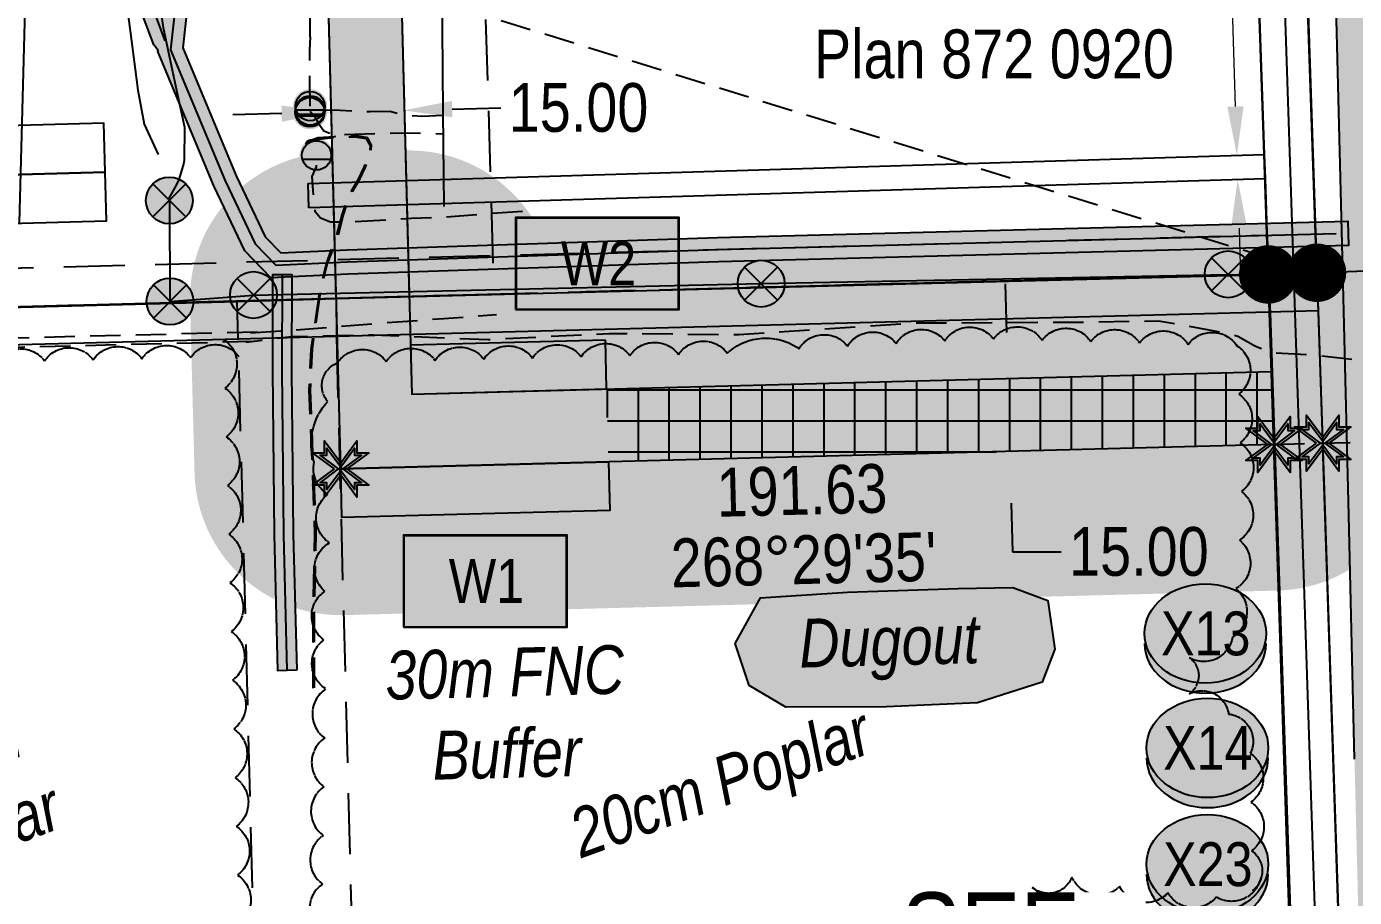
# Model space of a CAD drawing. Extents: x 633830 to 642643, y 5901646 to 5905452.
# Drawn here: x 636271.5 to 636544, y 5904392.5 to 5904571.3 of the extents above; entities that cross this region are included whole.
import ezdxf
from ezdxf.enums import TextEntityAlignment as Align

# ---------------------------------------------------------------- set-up
doc = ezdxf.new("R2010")
doc.units = 0
doc.header["$LTSCALE"] = 5
doc.header["$PDSIZE"] = 5
for name, pattern in [('0', [1, 1, 0]), ('foc-ACCESSROAD', [3.75, 2.5, -1.25]), ('foc-FLOWLINE', [3.75, 2.5, -1.25]), ('foc-QUARTERLINE', [33, 25, -3, 2, -3]), ('foc-TIELINE', [1.875, 1.25, -0.625]), ('foc-TRAV', [1.875, 1.25, -0.625]), ('POWERLINE5', [7.799999999999997, 2.399999999999999, -0.6, 0.6, -0.6, 0.6, -0.6, 2.399999999999999]), ('UG_PIPE', [1.875, 1.25, -0.625])]:
    doc.linetypes.add(name, pattern=pattern)
doc.layers.get('Defpoints').update_dxf_attribs({"color": 9})
for name, color, linetype in [('AS-CABLE', 224, 'foc-CABLE'), ('AS-FENCE', 48, 'foc-FENCE'), ('AS-PIPE-UG', 44, 'UG_PIPE'), ('AS-POWER', 104, 'foc-POWER'), ('AS-POWER-EXISTING', 72, 'POWERLINE5'), ('AS-ROADS', 254, 'Continuous'), ('AS-SYMBOL', 7, 'Continuous'), ('AS-TELUS', 224, 'foc-TEL'), ('C-RW', 13, 'Continuous'), ('C-WS', 13, 'foc-ACCESSROAD'), ('DETAIL-T', 7, 'Continuous'), ('F-EZE', 190, 'foc-FLOWLINE'), ('F-RW', 190, 'Continuous'), ('L-BD', 7, 'Continuous'), ('L-MON', 1, 'Continuous'), ('L-QSEC', 8, 'foc-QUARTERLINE'), ('L-SEC', 7, 'Continuous'), ('L-TIE', 7, 'foc-TIELINE'), ('L-TITLEDB', 4, 'Continuous'), ('L-TITLEDB-T', 4, 'Continuous'), ('P-BUFFER-H 30m', 51, 'Continuous'), ('P-BUFFER-T', 40, 'Continuous'), ('P-CROSSINGS', 250, 'Continuous'), ('P-IOP4', 10, 'Continuous'), ('P-IOP4-H', 21, 'Continuous'), ('P-LTO', 14, 'Continuous'), ('P-PROPOSED', 10, 'Continuous'), ('P-PROPOSED-H', 21, 'Continuous'), ('P-TEMP-BLOCKS', 250, 'Continuous'), ('P-TEMP-BLUE-BORE-H', 131, 'Continuous'), ('P-TEMP-NO CUT-H', 104, 'Continuous'), ('P-TRAV', 4, 'foc-TRAV'), ('P-TXT', 4, 'Continuous'), ('P-WORKAREA', 113, 'Continuous'), ('P-WORKAREA-H', 111, 'Continuous'), ('T-BUSH', 110, '0'), ('T-BUSH-T', 110, 'Continuous'), ('T-WATER', 160, 'Continuous'), ('T-WATER-H', 133, 'Continuous')]:
    doc.layers.add(name, color=color, linetype=linetype)
doc.layers.add('C-RW-T', color=13, linetype='Continuous', lineweight=9)
doc.styles.add('80CG', font='ARIALN.TTF', dxfattribs={"height": 10})
doc.styles.add('80L', font='ARIALN.TTF', dxfattribs={"height": 10})
doc.styles.add('80LS', font='ARIALNI.TTF', dxfattribs={"height": 10})
doc.styles.add('Crossing', font='ARIALN.TTF', dxfattribs={"height": 10})
doc.styles.add('foc-LtypeFont', font='ARIALN.TTF', dxfattribs={"height": 7.349999999999999})
doc.linetypes.add('foc-CABLE', pattern='A,2,-1,["C",foc-LtypeFont,S=0.2,R=0,X=-0.625,Y=-0.75],-1.239999999999999,8', length=12.24)
doc.linetypes.add('foc-FENCE', pattern='A,10,-1,["X",foc-LtypeFont,S=0.2,R=0,X=-0.625,Y=-0.75],-1.239999999999999', length=12.24)
doc.linetypes.add('foc-POWER', pattern='A,6,-1,["P",foc-LtypeFont,S=0.2,R=0,X=-0.625,Y=-0.75],-1.239999999999999,4', length=12.24)
doc.linetypes.add('foc-TEL', pattern='A,2,-1,["T",foc-LtypeFont,S=0.2,R=0,X=-0.425,Y=-0.75],-1.239999999999999,8', length=12.24)
doc.dimstyles.new('Compass 5 000', dxfattribs={"dimscale": 5, "dimtxt": 9, "dimasz": 2, "dimexe": 0.2, "dimexo": 0.0625, "dimgap": 0.5, "dimtad": 0, "dimtih": 1, "dimtoh": 1, "dimzin": 0, "dimdsep": 46, "dimtxsty": '80CG', "dimcen": 0.1, "dimse1": 1, "dimse2": 1, "dimclrd": 256, "dimclrt": 256, "dimaunit": 1, "dimadec": 4, "dimazin": 0, "dimtfac": 0.06, "dimtofl": 0, "dimtmove": 0, "dimatfit": 1, "dimfxl": 0.2, "dimtolj": 1, "dimtzin": 0, "dimlwd": -1, "dimarcsym": 0})

# ---------------------------------------------------------------- blocks, each defined once
blk = doc.blocks.new('*D29')
at = {"layer": 'Defpoints', "color": 0, "transparency": 16777216}
for p in [(636529.0723931834, 5904430.841562951), (636539.0644669016, 5904431.178462116), (636533.8352360592, 5904289.580668917)]:
    blk.add_point(p, dxfattribs=at)
at = {"layer": 'L-TITLEDB-T', "transparency": 16777216}
for p, q in [((636553.8216305597, 5904290.254543008), (636563.815951342, 5904290.591517936)), ((636523.8409152769, 5904289.24369399), (636510.7812946873, 5904288.803367448))]:
    blk.add_line(p, q, dxfattribs=at)
for points in [[(636523.784752789, 5904290.90941412), (636523.8970777649, 5904287.577973858), (636533.8352360592, 5904289.580668917)], [(636553.7654680719, 5904291.920263139), (636553.8777930477, 5904288.588822877), (636543.8273097775, 5904289.917568081)]]:
    blk.add_solid(points, dxfattribs=at)
at = {"layer": 'L-TITLEDB-T', "transparency": 16777216, "insert": (636472.0773383435, 5904288.803367448), "char_height": 10, "attachment_point": 5, "style": '80CG'}
blk.add_mtext('\\A1;10.00 Road\\PPlan 902 1622', dxfattribs=at)
blk = doc.blocks.new('*D40')
at = {"layer": 'C-RW-T', "transparency": 16777216}
for p, q in [((636518.6981710419, 5904582.252361986), (636508.6981710419, 5904582.252361986)), ((636519.5290099758, 5904554.840079254), (636518.6981710419, 5904582.252361986)), ((636520.2863163976, 5904529.853891313), (636520.5892672995, 5904519.858481329))]:
    blk.add_line(p, q, dxfattribs=at)
for points in [[(636521.1949116398, 5904554.89057107), (636517.8631083119, 5904554.789587436), (636519.8319608776, 5904544.844669269)], [(636521.9522180615, 5904529.904383129), (636518.6204147337, 5904529.803399496), (636519.9833654958, 5904539.849301297)]]:
    blk.add_solid(points, dxfattribs=at)
at = {"layer": 'Defpoints', "color": 0, "transparency": 16777216}
for p in [(636519.8319608776, 5904544.844669269), (636433.8853544235, 5904542.239713397), (636434.0367590417, 5904537.244345425)]:
    blk.add_point(p, dxfattribs=at)
at = {"layer": 'C-RW-T', "transparency": 16777216, "insert": (636469.9737508519, 5904582.252361986), "char_height": 10, "attachment_point": 5, "style": '80CG'}
blk.add_mtext('\\A1;Obsidian\\P5.00 P/L R/W\\PPlan 872 0920', dxfattribs=at)
blk = doc.blocks.new('POWERPOLE')
h = blk.add_hatch(color=255)
edge = h.paths.add_edge_path()
edge.add_arc((0, 0), 0.9600000000000002, 0, 360)
at = {"linetype": 'Continuous'}
for p, q in [((0.678822509938982, -0.678822509938982), (-0.678822509938982, 0.678822509938982)), ((-0.678822509938982, -0.678822509938982), (0.678822509938982, 0.678822509938982))]:
    blk.add_line(p, q, dxfattribs=at)
blk.add_circle((0, 0), 0.9600000000000002, dxfattribs=at)
blk = doc.blocks.new('RISER')
h = blk.add_hatch(color=255)
h.dxf.hatch_style = 1
edge = h.paths.add_edge_path()
edge.add_arc((0, 0), 0.7000000000000001, 0, 360)
blk.add_hatch(color=48).paths.add_polyline_path([(0.5809894393423747, -0.1498374831999172), (-0.5809055220925075, -0.1501624933266612, 0.7745966773228882)])
at = {"color": 48}
blk.add_line((-0.5809055220925075, -0.1501624933266612), (0.5809894393423747, -0.1498374831996898), dxfattribs=at)
blk.add_circle((0, 0), 0.6000000000000001, dxfattribs=at)
blk = doc.blocks.new('fdia')
at = {"color": 255, "const_width": 1}
blk.add_lwpolyline([(-0.5, 0, 1), (0.5, 0, 1)], format="xyb", close=True, dxfattribs=at)
blk = doc.blocks.new('Fdiaa')
blk.add_blockref('fdia', (0, 0))
blk = doc.blocks.new('fdib')
at = {"color": 1, "const_width": 1.6}
blk.add_lwpolyline([(-0.3999999999996362, 0, 0.9999999999999998), (0.3999999999996362, 0, 1)], format="xyb", close=True, dxfattribs=at)
at = {"color": 1}
blk.add_circle((0, 0), 0.8, dxfattribs=at)
blk = doc.blocks.new('Fdibb')
blk.add_blockref('fdib', (0, 0))
blk = doc.blocks.new('fdicc')
for name in ['Fdibb', 'Fdiaa']:
    blk.add_blockref(name, (0, 0))
blk = doc.blocks.new('FDI')
blk.add_blockref('fdicc', (0, 0))
blk = doc.blocks.new('TEMP')
h = blk.add_hatch(color=255)
h.dxf.hatch_style = 1
h.paths.add_polyline_path([(-5.274161e-10, 0.2514284397220763), (-0.6656854269836912, 1.152061669657268), (-0.6656854269836914, 0.6656854303339061), (-1.152061663105632, 0.6656854303339061), (-0.2514284404497629, 5.273253e-10), (-1.152061661774314, -0.665685419564579), (-0.6656854224511335, -0.6656854195645793), (-0.6656854224511335, -1.152061655686338), (-5.273251e-10, -0.2514284436956587), (0.6656854183820542, -1.152061663420681), (0.6656854183820542, -0.6656854208922597), (1.152061656810019, -0.6656854053035205), (0.2514284429676993, 5.273253e-10), (1.152061671303363, 0.6656854258011663), (0.6656854287749412, 0.6656854258011663), (0.6656854131859291, 1.15206166422904)])
h.paths.add_polyline_path([(0.5656854229146121, 0.8485281473411305), (0.5656854319800914, 0.5656854258011663), (0.8485281444547581, 0.5656854258011663), (0.0831890339399251, 0), (0.8485281399220186, -0.5656854150320215), (0.5656854183820542, -0.5656854240973189), (0.5656854183820542, -0.8485281365719859), (0, -0.08318903609469999), (-0.5656854224511337, -0.8485281320390644), (-0.5656854224511337, -0.5656854195645792), (-0.8485281349258001, -0.5656854195645794), (-0.0831890328488955, 0), (-0.8485281394583584, 0.5656854303339058), (-0.5656854269836913, 0.5656854303339061), (-0.5656854269836913, 0.8485281428085727), (0, 0.0831890306941206)], flags=16)
h = blk.add_hatch(color=1)
h.dxf.hatch_style = 1
h.paths.add_polyline_path([(0, 0.0831890306941205), (-0.5656854269836911, 0.8485281428085727), (-0.5656854269836912, 0.5656854303339061), (-0.8485281394583578, 0.5656854303339061), (-0.0831890328488953, -1e-16), (-0.8485281349258001, -0.5656854195645793), (-0.5656854224511337, -0.5656854195645793), (-0.5656854224511337, -0.848528132039064), (0, -0.08318903609469999), (0.5656854183820542, -0.8485281365719856), (0.5656854183820542, -0.5656854240973191), (0.8485281399220184, -0.5656854150320213), (0.0831890339399251, -1e-16), (0.8485281444547581, 0.5656854258011663), (0.5656854319800914, 0.5656854258011663), (0.5656854229146121, 0.8485281473411308)])
at = {"color": 1}
for p, q in [((-0.0831890328488953, 0), (0.0831890339399252, 0)), ((0, 0.0831890306941205), (0, -0.08318903609469999))]:
    blk.add_line(p, q, dxfattribs=at)
at = {"color": 255, "flags": 128}
blk.add_lwpolyline([(-0.251428440449763, 5.27325e-10), (-1.152061663105632, 0.6656854303339061), (-0.6656854269836914, 0.6656854303339061), (-0.6656854269836914, 1.152061669657268), (-5.274159999999999e-10, 0.2514284397220763), (0.6656854131859291, 1.15206166422904), (0.6656854287749412, 0.6656854258011663), (1.152061671303363, 0.6656854258011663), (0.2514284429676991, 5.27325e-10), (1.152061656810019, -0.6656854053035204), (0.6656854183820542, -0.6656854208922596), (0.6656854183820542, -1.152061663420681), (-5.27325e-10, -0.2514284436956586), (-0.6656854224511335, -1.152061655686338), (-0.6656854224511335, -0.6656854195645793), (-1.152061661774314, -0.6656854195645793)], close=True, dxfattribs=at)
at = {"color": 1, "flags": 128}
blk.add_lwpolyline([(-0.0831890328488953, 0), (-0.8485281394583578, 0.5656854303339061), (-0.5656854269836913, 0.5656854303339061), (-0.5656854269836913, 0.8485281428085727), (0, 0.0831890306941205), (0.5656854229146121, 0.8485281473411305), (0.5656854319800914, 0.5656854258011663), (0.8485281444547581, 0.5656854258011663), (0.0831890339399252, 0), (0.8485281399220184, -0.5656854150320214), (0.5656854183820542, -0.5656854240973189), (0.5656854183820542, -0.8485281365719856), (0, -0.08318903609469999), (-0.5656854224511335, -0.848528132039064), (-0.5656854224511335, -0.5656854195645792), (-0.8485281349258001, -0.5656854195645792)], close=True, dxfattribs=at)
blk = doc.blocks.new('*D73')
at = {"layer": 'Defpoints', "color": 0, "transparency": 16777216}
for p in [(636348.7960309674, 5904554.057824379), (636333.866714017, 5904551.337839819), (636348.8571908079, 5904551.732035107)]:
    blk.add_point(p, dxfattribs=at)
at = {"layer": 'P-TXT', "transparency": 16777216}
for p, q in [((636358.7925752612, 5904554.320697315), (636368.789119555, 5904554.583570252)), ((636323.8090098825, 5904553.400756155), (636313.8124655887, 5904553.137883219))]:
    blk.add_line(p, q, dxfattribs=at)
for points in [[(636323.7651977264, 5904555.066846871), (636323.8528220386, 5904551.734665439), (636333.8055541764, 5904553.663629091)], [(636358.7487631051, 5904555.986788031), (636358.8363874173, 5904552.654606598), (636348.7960309674, 5904554.057824379)]]:
    blk.add_solid(points, dxfattribs=at)
at = {"layer": 'P-TXT', "transparency": 16777216, "insert": (636384.7270458852, 5904554.583570251), "char_height": 10, "attachment_point": 5, "style": '80CG'}
blk.add_mtext('\\A1;15.00', dxfattribs=at)
blk = doc.blocks.new('*D74')
at = {"layer": 'Defpoints', "color": 0, "transparency": 16777216}
for p in [(636500.4896079674, 5904499.169621779), (636500.8764584858, 5904484.178953645), (636473.267210151, 5904483.46646692)]:
    blk.add_point(p, dxfattribs=at)
at = {"layer": 'P-TXT', "transparency": 16777216}
for p, q in [((636472.6223846262, 5904508.453806945), (636472.3644096201, 5904518.450478836)), ((636473.5251851572, 5904473.46979503), (636473.7831601633, 5904463.473123139)), ((636473.7831601633, 5904463.473123139), (636483.7831601633, 5904463.473123138))]:
    blk.add_line(p, q, dxfattribs=at)
for points in [[(636474.2884966079, 5904508.496802779), (636470.9562726445, 5904508.41081111), (636472.8803596324, 5904498.457135054)], [(636475.1912971389, 5904473.512790863), (636471.8590731754, 5904473.426799195), (636473.267210151, 5904483.46646692)]]:
    blk.add_solid(points, dxfattribs=at)
at = {"layer": 'P-TXT', "transparency": 16777216, "insert": (636499.721086494, 5904463.473123139), "char_height": 10, "attachment_point": 5, "style": '80CG'}
blk.add_mtext('\\A1;15.00', dxfattribs=at)
blk = doc.blocks.new('xing2')
h = blk.add_hatch(color=50)
h.dxf.hatch_style = 1
edge = h.paths.add_edge_path()
edge.add_ellipse((0, 0), major_axis=(-12.5, 0), ratio=0.8162973455633619, start_angle=0, end_angle=360)
h = blk.add_hatch(color=250)
h.dxf.hatch_style = 1
edge = h.paths.add_edge_path()
edge.add_ellipse((0, -2.047489049626165), major_axis=(-12.5, 0), ratio=0.8162973455633619, start_angle=0, end_angle=180)
edge.add_line((12.5, -2.047489049626165), (12.5, 0))
edge.add_ellipse((0, 0), major_axis=(-12.5, 0), ratio=0.8162973455633619, start_angle=0, end_angle=180, ccw=False)
edge.add_line((-12.5, 0), (-12.5, -2.047489049626165))
at = {"color": 250}
blk.add_ellipse((0, 0), major_axis=(-12.5, 0), ratio=0.8162973455633619, dxfattribs=at)
blk.add_ellipse((0, -2.047489049626165), major_axis=(-12.5, 0), ratio=0.8162973455633619, start_param=0, end_param=3.141592653589793, dxfattribs=at)
at = {"color": 250, "style": 'Crossing'}
blk.add_attdef('CROSSING', text='', height=9, dxfattribs=at).set_placement((0.08916442567715421, 0.0199513138486509), align=Align.MIDDLE_CENTER)
at = {"color": 250, "style": 'Crossing', "flags": 1}
for tag, p in [('OWNER', (0.08916442567715421, -12.49201765665748)), ('DESCRIPTION', (0.08916442567715421, -25.770021277247)), ('LOCATION', (0.08916442567715421, -39.30337514164421)), ('DWG_REF', (0.08916442567715421, -52.83672900604233))]:
    blk.add_attdef(tag, text='', height=9, dxfattribs=at).set_placement(p, align=Align.MIDDLE_CENTER)
blk = doc.blocks.new('Temp_Area3')
h = blk.add_hatch(color=111)
h.dxf.hatch_style = 1
h.paths.add_polyline_path([(-16.82711371331243, -9.436567862801894), (16.33187767662457, -9.436567862801894), (16.33187767662457, 9.053714016554295), (-16.82711371331243, 9.053714016554295)])
at = {"color": 250}
for points in [[(-17.02711371331247, -9.636567862801712), (16.53187767662462, -9.636567862801712), (16.53187767662462, 9.253714016554113), (-17.02711371331247, 9.253714016554113)], [(-16.92711371331245, -9.536567862801803), (16.43187767662459, -9.536567862801803), (16.43187767662459, 9.153714016554204), (-16.92711371331245, 9.153714016554204)]]:
    blk.add_lwpolyline(points, close=True, dxfattribs=at)
at = {"color": 250, "style": '80L'}
blk.add_attdef('TEMPORARY', text='', height=9, dxfattribs=at).set_placement((0.001048257894581184, -0.1484938545327168), align=Align.MIDDLE_CENTER)

msp = doc.modelspace()

# ---------------------------------------------------------------- hatches: boundary and pattern name
at = {"layer": 'AS-ROADS'}
h = msp.add_hatch(color=256, dxfattribs=at)
h.dxf.hatch_style = 1
h.paths.add_polyline_path([(636537.2725545268, 5904921.268322363), (636538.9319700208, 5904870.732123004), (636540.6744972357, 5904820.112857127), (636542.2660237252, 5904770.954482719), (636544.0086555664, 5904720.62111642), (636545.5105690144, 5904671.221963184), (636546.9673649026, 5904620.790029204), (636548.3141766393, 5904570.219098225), (636549.5388990778, 5904521.419157869), (636550.7646167512, 5904471.108790291), (636551.9593169237, 5904421.091361965), (636553.2257917218, 5904369.804683257), (636554.5393261006, 5904319.893375768), (636555.8238652005, 5904271.029908322), (636557.2221570128, 5904221.165163165), (636558.7427172887, 5904173.20503255), (636560.1843072477, 5904121.782658917), (636561.7346351905, 5904072.681943768), (636553.7409341207, 5904072.429547081), (636552.1901598133, 5904121.544399129), (636550.7485844318, 5904172.966252732), (636549.2280250927, 5904220.926353805), (636547.8291266734, 5904270.812731327), (636546.544409557, 5904319.68297058), (636545.230704506, 5904369.600763193), (636543.9639126683, 5904420.900386389), (636542.7693045308, 5904470.913999686), (636541.5437318374, 5904521.218504733), (636540.3191633305, 5904570.012311587), (636538.9727547376, 5904620.568105056), (636537.5163939667, 5904670.984975975), (636536.0151768024, 5904720.361227873), (636534.2728175283, 5904770.686721461), (636532.6812654985, 5904819.845884743), (636530.938801596, 5904870.463311466), (636529.279177932, 5904921.005850441)])
h = msp.add_hatch(color=256, dxfattribs=at)
h.dxf.hatch_style = 1
h.paths.add_polyline_path([(636302.624270293, 5904607.67203364), (636306.557180627, 5904601.067931783), (636305.7334803971, 5904590.537419638), (636299.7764829888, 5904578.344361859), (636299.5635644151, 5904576.421878094), (636296.5312880126, 5904584.57112093), (636294.0741631851, 5904596.226663193), (636293.3115844135, 5904604.830717657), (636295.6449418401, 5904608.927850308), (636298.483639128, 5904609.575839858)], flags=16)
h.paths.add_polyline_path([(636297.5560510221, 5904567.483632602), (636291.7169103449, 5904583.176323172), (636289.12149785, 5904595.487842592), (636288.1945657256, 5904605.946269663), (636292.3893184519, 5904613.31181863), (636299.0278775585, 5904614.827202791), (636306.1239934238, 5904611.564504686), (636311.6643406395, 5904602.26121164), (636310.6425751201, 5904589.198553856), (636304.6490321356, 5904576.93069291), (636303.5351456227, 5904566.873192065), (636314.4715952656, 5904540.599181402), (636320.4374518594, 5904528.113336939), (636323.61440674, 5904524.806847958), (636337.234772611, 5904525.440697146), (636413.2731443202, 5904527.980809787), (636542.5853166704, 5904531.338753046), (636542.7161874945, 5904526.341913607), (636413.4220251213, 5904522.98444203), (636337.4344074093, 5904520.446024868), (636321.5813056667, 5904519.70827114), (636316.2747164796, 5904525.231226081), (636309.9061438149, 5904538.55990848), (636298.4250831868, 5904566.142306713), (636298.4449864404, 5904566.322017113)])
h = msp.add_hatch(color=256, dxfattribs=at)
h.dxf.hatch_style = 1
h.paths.add_polyline_path([(636326.9539762778, 5904439.206352108), (636326.260531553, 5904467.075036296), (636325.9029270912, 5904500.729811495), (636325.9529080304, 5904519.911711831), (636321.5813056667, 5904519.70827114), (636321.9040293755, 5904500.713776535), (636322.2622176963, 5904467.004053346), (636322.9563712704, 5904439.106881388)])
at = {"layer": 'P-BUFFER-H 30m'}
h = msp.add_hatch(color=256, dxfattribs=at)
h.dxf.hatch_style = 1
edge = h.paths.add_edge_path()
edge.add_line((636377.9938018025, 5904526.580789782), (636526.1463120817, 5904530.478932433))
edge.add_arc((636526.9353896326, 5904500.489311618), 29.99999999924641, 1.9382014014669835, 91.50720093335701, ccw=False)
edge.add_line((636556.9182262697, 5904501.503957957), (636557.4254169654, 5904486.516454268))
edge.add_arc((636527.4425803283, 5904485.501807928), 30.00000000003924, -88.49279906513402, 1.9382014050224257, ccw=False)
edge.add_line((636528.23165788, 5904455.512187113), (636336.7048148764, 5904450.472792541))
edge.add_arc((636335.9157373247, 5904480.462413354), 29.99999999926784, 181.5072009337664, 271.5072009349128, ccw=False)
edge.add_line((636305.92611651, 5904479.673335803), (636305.0057114521, 5904514.654179745))
edge.add_arc((636334.9953322671, 5904515.443257296), 30.00000000006716, 91.48092335925588, 181.5072009337605, ccw=False)
edge.add_line((636334.220008944, 5904545.433236852), (636349.2106605357, 5904545.82078636))
edge.add_arc((636349.9859838584, 5904515.830806805), 30.00000000022883, 20.997840722384694, 91.48092335858922, ccw=False)
at = {"layer": 'P-IOP4-H'}
h = msp.add_hatch(color=256, dxfattribs=at)
h.dxf.hatch_style = 1
h.paths.add_polyline_path([(636334.9968581493, 5904515.420865003), (636333.2020626777, 5904583.598123587), (636348.1924573124, 5904583.995430816), (636349.9863301109, 5904515.853247498)])
at = {"layer": 'P-PROPOSED-H'}
h = msp.add_hatch(color=256, dxfattribs=at)
h.dxf.hatch_style = 1
h.paths.add_polyline_path([(636527.4425803283, 5904485.501807928), (636335.9157373247, 5904480.462413355), (636333.2020626777, 5904583.598123587), (636348.1924573124, 5904583.995430816), (636350.5117834922, 5904495.847308709), (636526.9353896326, 5904500.489311617)])
at = {"layer": 'P-TEMP-BLUE-BORE-H'}
h = msp.add_hatch(color=256, dxfattribs=at)
h.dxf.hatch_style = 1
h.paths.add_polyline_path([(636390.8967088186, 5904481.909055535), (636527.4425803283, 5904485.501807928), (636526.9353896326, 5904500.489311617), (636390.4979445785, 5904496.89941211)])
at = {"layer": 'P-TEMP-NO CUT-H'}
h = msp.add_hatch(dxfattribs=at)
h.set_pattern_fill('ANSI37', color=256, scale=2, angle=45)
h.set_pattern_definition([(90, (0, 0), (-6.35, 1.332267629550188e-15), []), (180, (0, 0), (-1.332267629550188e-15, -6.35), [])])
h.paths.add_polyline_path([(636390.8967088186, 5904481.909055535), (636527.4425803283, 5904485.501807928), (636526.9353896326, 5904500.489311617), (636390.4979445785, 5904496.89941211)])
at = {"layer": 'P-WORKAREA-H'}
h = msp.add_hatch(color=256, dxfattribs=at)
h.dxf.hatch_style = 1
h.paths.add_polyline_path([(636390.2349187282, 5904506.895952382), (636350.2488337638, 5904505.840955882), (636350.5117834922, 5904495.847308709), (636390.4979445785, 5904496.89941211)])
h = msp.add_hatch(color=256, dxfattribs=at)
h.dxf.hatch_style = 1
h.paths.add_polyline_path([(636390.8967088186, 5904481.909055535), (636391.1597346694, 5904471.912515263), (636336.1786870535, 5904470.468766182), (636335.9157373247, 5904480.462413355)])
at = {"layer": 'T-WATER-H'}
h = msp.add_hatch(color=256, dxfattribs=at)
h.dxf.hatch_style = 1
h.paths.add_polyline_path([(636422.0840555667, 5904453.9913222), (636439.9478840996, 5904455.165982143), (636462.6493121772, 5904455.951754667), (636473.8370733899, 5904456.115707204), (636481.0069977414, 5904453.468473555), (636482.4785717299, 5904443.505357821), (636479.8913207229, 5904436.72132175), (636466.5721765324, 5904432.433563037), (636447.8555948663, 5904431.672783278), (636447.851596024, 5904431.673782982), (636427.2875491878, 5904431.560815685), (636419.7237388637, 5904436.016525785), (636416.8545694704, 5904444.62003513), (636422.0670604876, 5904453.990322489)])

# ---------------------------------------------------------------- linework, layer by layer
at = {"layer": 'AS-CABLE', "flags": 128}
for points in [[(636296.0425438008, 5904604.150851943), (636294.3570317469, 5904605.293521147), (636292.8784597834, 5904606.129279207), (636291.5098559866, 5904605.590435199), (636288.5517123499, 5904603.519034849), (636289.1095508599, 5904596.322118312), (636290.997004453, 5904583.455843019), (636292.99142708, 5904568.240247839), (636294.31304448, 5904558.224147446), (636295.5816772188, 5904551.236170414), (636298.4888356145, 5904544.971983857)], [(636300.6432119359, 5904535.870618653), (636302.2017607457, 5904538.67380714), (636302.7595992559, 5904539.835470852), (636303.6773335774, 5904542.838601458), (636303.881274537, 5904543.817318126), (636303.9442563041, 5904550.51837821), (636301.9168432285, 5904559.698720565), (636299.5575262351, 5904570.977455434), (636298.4958335886, 5904578.59325071), (636297.9709855289, 5904583.942702076), (636298.0189716371, 5904587.122781463), (636298.1229415386, 5904594.883534781), (636297.994978583, 5904596.612034383)]]:
    msp.add_lwpolyline(points, dxfattribs=at)
at = {"layer": 'AS-FENCE', "flags": 128}
msp.add_lwpolyline([(636270.0030820639, 5904531.048014767), (636271.0827695011, 5904572.075137669), (636272.5303504346, 5904621.511826049), (636305.7917214744, 5904622.329589318), (636342.1342005527, 5904623.046381812), (636356.3080972978, 5904623.208334927), (636356.5920151053, 5904588.265450668), (636356.8979265458, 5904553.682462228), (636357.077874452, 5904534.328065213)], dxfattribs=at)
at = {"layer": 'AS-PIPE-UG'}
for p, q in [((636318.8444879561, 5904508.548060819), (636228.4283563038, 5904506.329287658)), ((636317.9367507395, 5904506.609621977), (636228.5032543708, 5904504.414962273))]:
    msp.add_line(p, q, dxfattribs=at)
at = {"layer": 'AS-PIPE-UG', "flags": 128}
for points in [[(636329.6568126797, 5904569.164980141), (636329.6568126798, 5904571.955172392), (636329.4788641939, 5904579.12009819), (636328.769069675, 5904584.179633486), (636327.5994082846, 5904590.693747697), (636325.5090134409, 5904592.658179007), (636321.5311650034, 5904596.345111663), (636317.96719675, 5904601.803531484), (636312.3178322068, 5904607.253953614), (636311.5190634446, 5904607.175976195), (636304.052, 5904606.235999998), (636300.388, 5904605.185000002), (636299.641, 5904604.610000003)], [(636329.6518141268, 5904554.918104517), (636329.5778355432, 5904560.035623034), (636329.602828307, 5904566.368789615), (636329.6898031284, 5904569.177976373)], [(636329.6218228083, 5904553.918393934), (636330.6325302147, 5904552.75972936), (636331.463289715, 5904551.294153635), (636332.4550026202, 5904549.874564591), (636334.7023520266, 5904548.978823909), (636338.7961668926, 5904549.206757916), (636342.8409959407, 5904549.334720872), (636349.0322036237, 5904549.425694543), (636356.8159502774, 5904549.264741138)], [(636356.8159502774, 5904552.986663657), (636352.6791478561, 5904552.801717198), (636349.1781613698, 5904553.015655272), (636346.0310724325, 5904553.796429242), (636341.9882428074, 5904553.736446607), (636334.5593934123, 5904554.080347043), (636329.7117967614, 5904554.038359205)], [(636330.5375577087, 5904435.5176702), (636330.5135646545, 5904450.982193317), (636330.9034517846, 5904467.149512978), (636330.2326459787, 5904483.662732511), (636329.712796472, 5904496.595988407), (636330.0996844703, 5904505.054539716), (636331.8941649802, 5904517.244010933), (636333.1498014804, 5904522.444505422), (636334.4514246685, 5904525.785538213), (636335.2831838803, 5904527.806953027), (636336.4948331146, 5904532.594567049), (636337.5655231564, 5904535.964591441), (636339.8858514358, 5904540.041411228), (636340.9635394518, 5904542.279763239), (636342.1481965018, 5904545.50283018), (636342.2741600353, 5904546.896426743), (636341.4793901162, 5904548.429982788), (636338.8641472128, 5904548.929838083), (636334.5703902288, 5904548.652918257), (636331.3203311007, 5904548.394992924), (636330.3376155908, 5904548.096079451), (636329.4578702715, 5904547.897137051), (636328.5231408698, 5904547.341297963), (636328.6631003533, 5904546.337588523)], [(636330.2426430846, 5904435.476682073), (636330.2556393223, 5904451.044175381), (636330.6365290572, 5904467.158510374), (636330.024706176, 5904483.731712542), (636329.4718662198, 5904496.597987835), (636329.873749877, 5904504.991557948), (636331.6872248872, 5904517.252008618), (636332.9198680447, 5904522.390521057), (636334.1395149644, 5904525.867514489), (636334.9642762012, 5904527.837944055), (636336.2459051776, 5904532.639554019), (636337.2976007182, 5904536.118546871), (636339.6469206047, 5904540.108391844), (636340.7116123831, 5904542.393730253), (636341.9072662496, 5904545.542818611), (636342.048225442, 5904546.807452501), (636341.2204650743, 5904548.230040677), (636338.8361553171, 5904548.565943428), (636334.5803873347, 5904548.432981919), (636331.3883114208, 5904548.083083213), (636330.4215912811, 5904547.8451521), (636329.6488149943, 5904547.639211718), (636328.7760676491, 5904547.294311558), (636328.898032341, 5904546.37157869)], [(636373.2232004805, 5904533.324355773), (636357.0858721368, 5904532.119704518), (636350.4367970027, 5904531.853781502), (636337.3525848008, 5904531.110996527), (636333.7976139426, 5904531.145986398), (636331.7712005768, 5904531.911764709), (636330.6935125607, 5904533.255375742), (636330.3896005413, 5904535.997581891), (636330.0646945996, 5904540.456291122), (636330.951437893, 5904542.477705935), (636330.8824578623, 5904544.711059393)], [(636317.3953622926, 5904508.37857742), (636331.2173609099, 5904509.332301323), (636343.7517322873, 5904510.384996582), (636357.0568805296, 5904511.357714986), (636367.9227349323, 5904512.133490397)], [(636560.8468845906, 5904498.761361545), (636559.5072724008, 5904500.932732954), (636557.6897985473, 5904501.346613131), (636554.6466795122, 5904501.710507792), (636534.7404422433, 5904503.868882949), (636526.9416999307, 5904504.310755037), (636523.6236604825, 5904505.607379672), (636520.0516945444, 5904507.673781455), (636515.2570825557, 5904508.774462821), (636503.7104252402, 5904510.801875898), (636486.969271701, 5904510.529954617), (636453.3600013758, 5904510.359004099), (636417.6523385213, 5904507.98669087), (636391.0370434837, 5904508.22462199), (636366.2222272187, 5904506.95898839), (636342.6530503489, 5904507.907713733), (636325.8839049131, 5904507.611799405), (636316.4876250768, 5904506.440138593)]]:
    msp.add_lwpolyline(points, dxfattribs=at)
at = {"layer": 'AS-POWER', "flags": 128}
msp.add_lwpolyline([(636300.7581786546, 5904535.571705187), (636300.8881410304, 5904514.826710726), (636318.0341773595, 5904516.164323502), (636422.1950234423, 5904518.49164975), (636518.0322791535, 5904520.406095536)], dxfattribs=at)
at = {"layer": 'AS-ROADS', "flags": 128}
for points in [[(636543.9639126683, 5904420.900386389), (636542.7693045308, 5904470.913999686), (636541.5437318374, 5904521.218504733), (636540.3191633305, 5904570.012311587), (636538.9727547376, 5904620.568105056), (636537.5163939667, 5904670.984975975), (636536.0151768024, 5904720.361227873), (636534.2728175283, 5904770.686721461), (636532.6812654985, 5904819.845884743), (636530.938801596, 5904870.463311466), (636529.279177932, 5904921.005850441), (636537.2725545268, 5904921.268322363), (636538.9319700208, 5904870.732123004), (636540.6744972357, 5904820.112857127), (636542.2660237252, 5904770.954482719), (636544.0086555664, 5904720.62111642)], [(636299.8984275464, 5904568.355214564), (636294.1240991794, 5904583.873722046), (636291.5978305176, 5904595.857252895), (636290.753075069, 5904605.38849366), (636294.0171301455, 5904611.119834472), (636298.7557583429, 5904612.201521324), (636304.3741318587, 5904609.618269167), (636309.1107606333, 5904601.664571705), (636308.1880277586, 5904589.867986751), (636302.2127575631, 5904577.637527392), (636300.9801144056, 5904566.507749394), (636312.1888695398, 5904539.579544934), (636318.3560841695, 5904526.672281514), (636322.5978562029, 5904522.257559549), (636337.3345900101, 5904522.943361007), (636413.3475847208, 5904525.482625912), (636540.1878652482, 5904528.804664196)], [(636304.6490321356, 5904576.93069291), (636303.5351456227, 5904566.873192065), (636314.4715952656, 5904540.599181402), (636320.4374518594, 5904528.113336939), (636323.61440674, 5904524.806847958), (636337.234772611, 5904525.440697146), (636413.2731443202, 5904527.980809787), (636542.5853166704, 5904531.338753046), (636542.7161874945, 5904526.341913607), (636413.4220251213, 5904522.98444203), (636337.4344074093, 5904520.446024868), (636321.5813056667, 5904519.70827114), (636316.2747164796, 5904525.231226081), (636309.9061438149, 5904538.55990848), (636298.4250831868, 5904566.142306713), (636298.4449864404, 5904566.322017113), (636297.5560510221, 5904567.483632602), (636291.7169103449, 5904583.176323172)], [(636324.955173775, 5904439.156616748), (636324.2613746255, 5904467.039544821), (636323.9034782334, 5904500.721794012), (636323.9544634745, 5904520.289129397)]]:
    msp.add_lwpolyline(points, dxfattribs=at)
msp.add_lwpolyline([(636326.9539762778, 5904439.206352108), (636326.260531553, 5904467.075036296), (636325.9029270912, 5904500.729811495), (636325.9538778672, 5904520.283919656), (636321.9550490817, 5904520.294339124), (636321.9040293755, 5904500.713776535), (636322.2622176963, 5904467.004053346), (636322.9563712704, 5904439.106881388)], close=True, dxfattribs=at)
at = {"layer": 'AS-TELUS', "flags": 128}
msp.add_lwpolyline([(636561.0810710739, 5903616.132239005), (636545.6253451506, 5904095.615968073), (636527.739788932, 5904634.333720084), (636503.067521654, 5905439.999837974)], dxfattribs=at)
at = {"layer": 'C-RW', "flags": 128}
msp.add_lwpolyline([(636329.4098489964, 5904534.072639141), (636329.262417394, 5904539.068664101), (636525.4403039548, 5904545.015317592), (636525.6069446163, 5904540.020876508)], close=True, dxfattribs=at)
msp.add_lwpolyline([(635635.1380179535, 5904507.060020037), (635708.3443847784, 5904509.251409416), (635714.3583851018, 5904515.586007191), (636287.8808950938, 5904531.41102538), (636287.6012196373, 5904541.403389548), (635738.3148685992, 5904526.275714916), (635709.9457406371, 5904525.462675393), (635699.04489427, 5904514.00923226), (635634.9522777612, 5904512.309090538)], dxfattribs=at)
at = {"layer": 'C-WS', "flags": 128}
msp.add_lwpolyline([(636364.0085704516, 5904628.898408073), (636367.3331806735, 5904516.293625655), (636261.0509180372, 5904513.483782103), (636257.76408471, 5904624.86493155)], close=True, dxfattribs=at)
at = {"layer": 'C-WS'}
msp.add_lwpolyline([(636335.0252826117, 5904507.650500244), (636338.4341667232, 5904376.260749974), (636391.7899421174, 5904377.644081551), (636394.5583381474, 5904270.934373071), (636301.9449220411, 5904268.530733595), (636005.6586064093, 5903950.493226533), (636008.0535765687, 5903858.150907207), (635969.782036965, 5903857.157899681), (635973.844621216, 5903700.570089008), (635958.7601014972, 5903700.171305009), (635954.6982845322, 5903856.766436439), (635901.3424682685, 5903855.381847714), (635898.5742909006, 5903962.092793018), (636005.285110629, 5903964.861788333), (636287.8475277951, 5904268.165670442), (636285.0788238901, 5904374.877427969), (636318.3086059927, 5904375.738928705), (636314.8994633284, 5904507.127760254), (636314.6972301998, 5904514.906098995), (636334.9953322671, 5904515.443257296), (636335.0252826117, 5904507.650500244)], close=True, dxfattribs=at)
at = {"layer": 'F-EZE'}
msp.add_lwpolyline([(635956.502636374, 5904668.147565743), (635960.4914168624, 5904513.563785083), (636526.0484907165, 5904528.467560111), (636526.2591756027, 5904520.472650936), (635864.4006193288, 5904503.031102629), (635864.1899344425, 5904511.026011807), (635945.5009598982, 5904513.168750861), (635941.5119671866, 5904667.760756155)], close=True, dxfattribs=at)
at = {"layer": 'F-RW', "flags": 128}
msp.add_lwpolyline([(635636.6700709006, 5904463.763769552), (635680.236780905, 5904465.010509537), (635712.4714218716, 5904499.028403028), (635728.5882012993, 5904515.967266039), (635738.3148685992, 5904526.275714916), (636287.6012196373, 5904541.403389548), (636287.3188918789, 5904551.454739654), (636003.174242238, 5904543.628957737), (635885.6200780002, 5904540.391795885), (635825.8182579345, 5904538.745034633), (635734.2045871075, 5904536.221908696), (635724.094537597, 5904525.841667076), (635714.3583851018, 5904515.586007191), (635708.3443847784, 5904509.251409416), (635698.2623313772, 5904498.657735229), (635675.8005656712, 5904474.94257462), (635636.3144884426, 5904473.812630585)], dxfattribs=at)
at = {"layer": 'F-RW'}
msp.add_lwpolyline([(636536.2680857021, 5904520.736082318), (636536.5300211773, 5904512.892592265), (636526.3149411551, 5904512.624678302), (636335.0252826117, 5904507.650500244), (636314.8994633284, 5904507.127760254), (635733.9973168798, 5904492.059088302), (635733.7473983318, 5904499.632612704), (636314.6995014906, 5904514.819776497), (636334.9953322671, 5904515.443257296), (636526.2648958613, 5904520.388100739), (636536.2680857021, 5904520.736082318)], close=True, dxfattribs=at)
at = {"layer": 'L-BD'}
msp.add_line((636537.3887801621, 5904485.121193869), (636563.1322229992, 5903716.578798533), dxfattribs=at)
at = {"layer": 'L-QSEC'}
for p, q in [((638149.819886786, 5904571.178397263), (636536.268, 5904520.736000002)), ((636536.268, 5904520.736000002), (635631.1312073688, 5904496.934178188))]:
    msp.add_line(p, q, dxfattribs=at)
at = {"layer": 'L-SEC'}
for q in [(636509.2545331202, 5905329.360688278), (636563.14, 5903716.346000003)]:
    msp.add_line((636536.268, 5904520.736000002), q, dxfattribs=at)
at = {"layer": 'L-TIE'}
msp.add_line((636333.0181107046, 5904583.60856622), (636536.2680000248, 5904520.73600003), dxfattribs=at)
at = {"layer": 'L-TITLEDB', "flags": 128}
for points in [[(636536.2680000248, 5904520.73600003), (636526.2648958613, 5904520.388100739), (636525.4403039548, 5904545.015317592), (636514.4644020831, 5904862.963544822), (636513.0222075453, 5904905.583689245), (636502.4229119875, 5905218.810785113), (636501.7994463786, 5905237.22212987), (636512.3230753646, 5905237.506539126)], [(636526.2648958613, 5904520.388100739), (636536.2680000248, 5904520.73600003), (636522.4018437994, 5904924.142841613), (636512.3230753646, 5905237.506539126), (636501.7994463786, 5905237.22212987), (636502.4229119875, 5905218.810785113), (636513.0222075453, 5904905.583689245), (636525.4403039548, 5904545.015317592), (636525.6069446163, 5904540.020876508)]]:
    msp.add_lwpolyline(points, close=True, dxfattribs=at)
at = {"layer": 'L-TITLEDB'}
for points in [[(635766.5766831535, 5903594.89230362), (635765.757507007, 5903625.071109767), (635760.3615506728, 5903692.424139198), (635733.9973168798, 5904492.059088302), (635733.7473983318, 5904499.632612704), (636314.6995014906, 5904514.819776497), (636334.9953322671, 5904515.443257296), (636526.2648958613, 5904520.388100739), (636526.6287886524, 5904512.5231061), (636532.6147312007, 5904334.986371119), (636533.2882811194, 5904315.008739815), (636553.4812493916, 5903716.058180505), (636556.2806711558, 5903616.003907191)], [(636555.9712194619, 5903615.995634441), (636553.477018121, 5903716.268888251), (636532.9763615031, 5904315.053132826), (636532.3026165959, 5904335.036547532), (636526.5245318128, 5904512.630175296), (636526.2591756027, 5904520.472650936), (636536.2680857021, 5904520.736082318), (636536.5300211773, 5904512.892592265), (636563.1322229992, 5903716.578798533), (636565.9654239177, 5903616.262815164)]]:
    msp.add_lwpolyline(points, dxfattribs=at)
at = {"layer": 'P-IOP4', "flags": 128}
msp.add_lwpolyline([(636334.9968581493, 5904515.420865003), (636333.2020626777, 5904583.598123587), (636348.1924573124, 5904583.995430816), (636349.9863301109, 5904515.853247498)], close=True, dxfattribs=at)
at = {"layer": 'P-LTO', "flags": 128}
msp.add_lwpolyline([(636527.4425803283, 5904485.501807928), (636527.4425803283, 5904485.501807928), (636335.9157373247, 5904480.462413355), (636333.2020626777, 5904583.598123587), (636348.1924573124, 5904583.995430816), (636350.5117834922, 5904495.847308709), (636526.9353896326, 5904500.489311617), (636526.9353896326, 5904500.489311617)], close=True, dxfattribs=at)
at = {"layer": 'P-PROPOSED', "flags": 128}
msp.add_lwpolyline([(636527.4425803283, 5904485.501807928), (636527.4425803283, 5904485.501807928), (636335.9157373247, 5904480.462413355), (636333.2020626777, 5904583.598123587), (636348.1924573124, 5904583.995430816), (636350.5117834922, 5904495.847308709), (636526.9353896326, 5904500.489311617), (636526.9353896326, 5904500.489311617)], close=True, dxfattribs=at)
at = {"layer": 'P-TRAV', "flags": 128}
msp.add_lwpolyline([(636527.4425803283, 5904485.501807928), (636557.5416558451, 5904486.274062882)], dxfattribs=at)
at = {"layer": 'P-WORKAREA'}
for points in [[(636390.2349187282, 5904506.895952382), (636350.2488337638, 5904505.840955882), (636350.5117834922, 5904495.847308709), (636390.4979445785, 5904496.89941211)], [(636390.8967088186, 5904481.909055535), (636391.1597346694, 5904471.912515263), (636336.1786870535, 5904470.468766182), (636335.9157373247, 5904480.462413355)]]:
    msp.add_lwpolyline(points, close=True, dxfattribs=at)
at = {"layer": 'T-BUSH', "flags": 128}
for points in [[(636330.4671213329, 5904481.834318943, -0.2724923430047165), (636333.2860671468, 5904494.308773282, -0.52056705), (636335.2775696431, 5904502.252638681, -0.52056705), (636345.274572115, 5904502.49746837, -0.52056705), (636355.271574587, 5904502.742298058, -0.52056705), (636365.2685770589, 5904502.987127747, -0.52056705), (636375.2655795307, 5904503.231957437, -0.52056705), (636385.2625820027, 5904503.476787127, -0.52056705), (636395.2595844747, 5904503.721616815, -0.52056705), (636405.2565869465, 5904503.966446504, -0.52056705), (636415.2535894185, 5904504.211276194, -0.3570590182964842), (636429.9368948484, 5904505.147221554, -0.52056705), (636439.9194924711, 5904505.685618305, -0.52056705), (636449.9020900956, 5904506.224015054, -0.52056705), (636459.8846877184, 5904506.762411811, -0.52056705), (636469.8690942791, 5904507.160598443, -0.52056705), (636479.8622592803, 5904506.879921306, -0.52056705), (636489.8554242798, 5904506.599244175, -0.52056705), (636499.8485892802, 5904506.318567045, -0.52056705), (636509.8417542805, 5904506.037889915, -0.52056705), (636519.8349192818, 5904505.757212792, -0.52056705), (636520.1994929669, 5904495.838565328, -0.52056705), (636520.4898993662, 5904485.845678326, -0.52056705), (636520.7803057655, 5904475.852791331, -0.52056705), (636520.3518752783, 5904465.87523623, -0.52056705), (636519.6356551581, 5904455.903819324, -0.52056705), (636518.919435038, 5904445.932402418, -0.52056705), (636510.138695988, 5904441.69370202, -0.52056705), (636510.0066821176, 5904434.306117695, -0.52056705), (636518.1389103171, 5904430.165498738, -0.52056705), (636522.5880855677, 5904422.082949614, -0.52056705), (636522.7164229909, 5904412.086667504, -0.52056705), (636522.8447604141, 5904402.090385402, -0.52056705), (636522.9501026839, 5904393.885210173)], [(636135.218151517, 5904499.470396827, -0.52056705), (636145.212700275, 5904499.696497473, -0.52056705), (636155.207249033, 5904499.922598105, -0.52056705), (636165.201797792, 5904500.148698751, -0.52056705), (636175.1963465492, 5904500.374799383, -0.52056705), (636185.1908953072, 5904500.600900022, -0.52056705), (636195.1854440651, 5904500.827000668, -0.52056705), (636205.1799928232, 5904501.0531013, -0.52056705), (636215.1745415821, 5904501.279201945, -0.52056705), (636225.1690903393, 5904501.505302577, -0.52056705), (636235.1636390974, 5904501.731403223, -0.52056705), (636245.1581878554, 5904501.957503855, -0.52056705), (636255.1527366143, 5904502.183604501, -0.52056705), (636265.1472853716, 5904502.409705133, -0.52056705), (636275.1418341296, 5904502.635805779, -0.52056705), (636285.1363828876, 5904502.861906411, -0.52056705), (636295.1309316456, 5904503.088007057, -0.52056705), (636305.1254804046, 5904503.314107689, -0.52056705), (636314.9826617802, 5904503.537100756, -0.52056705)], [(636311.9013406249, 5904507.049968041, -0.52056705), (636312.1606480037, 5904497.056225696, -0.52056705), (636312.4199553817, 5904487.062483357, -0.52056705), (636312.6792627587, 5904477.068741012, -0.52056705), (636312.9385701367, 5904467.074998661, -0.52056705), (636313.1978775146, 5904457.081256323, -0.52056705), (636313.4571848926, 5904447.087513978, -0.52056705), (636313.7164922706, 5904437.093771625, -0.52056705), (636313.9757996486, 5904427.100029287, -0.52056705), (636314.2351070273, 5904417.106286942, -0.52056705), (636314.4944144054, 5904407.11254459, -0.52056705), (636314.7537217825, 5904397.118802252, -0.52056705), (636315.0130291604, 5904387.125059907, -0.52056705), (636315.2723365384, 5904377.131317555, -0.52056705), (636313.2998928822, 5904369.170954422, -0.52056705), (636303.3351473494, 5904368.367230065, -0.52056705), (636293.3704018164, 5904367.563505708, -0.52056705), (636291.9352620058, 5904359.607070664, -0.52056705), (636292.8802423648, 5904349.65472729, -0.52056705), (636293.8252227238, 5904339.702383923, -0.52056705), (636294.7702030828, 5904329.750040555, -0.52056705), (636297.8903106513, 5904320.298235459, -0.52056705), (636301.3904695335, 5904310.933887422, -0.52056705), (636305.1322392427, 5904301.67032512, -0.52056705), (636309.3242044967, 5904292.594557725, -0.52056705), (636311.8110833742, 5904282.956604057, -0.52056705), (636312.907482408, 5904277.664347424, -0.52056705)], [(636332.7763198991, 5904435.390357885, -0.5205670500053154), (636332.4509113439, 5904445.382166319, -0.52056705), (636332.6785225901, 5904455.35668224, -0.52056705), (636333.627557209, 5904465.30863982, -0.52056705), (636333.2980747997, 5904475.274790755, -0.3232925117971366), (636330.4671213329, 5904481.834318943, -0.3232925117971366)], [(636332.777590671, 5904435.249029885, 0.52056705), (636332.6319058728, 5904425.252985551, 0.52056705), (636332.4862210746, 5904415.256941211, 0.52056705), (636332.3405362774, 5904405.260896877, 0.52056705), (636332.1948514791, 5904395.264852552, 0.52056705), (636332.0491666802, 5904385.268808218, 0.52056705), (636333.2422237035, 5904375.376864679, 0.52056705), (636337.6806992432, 5904367.330691379, 0.52056705), (636346.7291214425, 5904369.410778458, 0.52056705), (636356.3154109744, 5904369.730248344, 0.52056705), (636365.7244671969, 5904366.879998631, 0.52056705), (636373.9164408642, 5904361.149929356, 0.52056705), (636380.304787526, 5904353.811777984, 0.52056705), (636385.070204618, 5904345.023613722, 0.52056705), (636389.9306697396, 5904336.28759602, 0.52056705), (636394.791134862, 5904327.551578331, 0.52056705), (636396.3397715985, 5904317.910280284, 0.52056705), (636396.5990417231, 5904307.916536972, 0.52056705), (636396.8583118458, 5904297.92279366, 0.52056705), (636397.1175819704, 5904287.929050349, 0.52056705), (636397.3768520933, 5904277.935307037, 0.52056705), (636397.5617433839, 5904268.012180177, 0.52056705), (636387.5680027221, 5904267.752807925, 0.52056705), (636377.5742620603, 5904267.493435687, 0.52056705), (636367.5805213986, 5904267.234063444, 0.52056705), (636357.5867807368, 5904266.974691193, 0.52056705), (636347.593040075, 5904266.715318949, 0.52056705), (636337.5992994132, 5904266.455946712, 0.52056705), (636327.6055587515, 5904266.19657446, 0.52056705), (636317.6118180897, 5904265.937202216, 0.52056705), (636307.6180774278, 5904265.677829979, 0.52056705), (636302.0227337144, 5904265.532611396, 0.52056705)], [(636524.7285816881, 5904396.66331018, -0.52056705), (636515.596585752, 5904392.595291418, -0.52056705), (636505.6760549577, 5904393.467245275, -0.52056705), (636495.7691260237, 5904394.739864601, -0.52056705), (636485.9658738894, 5904396.699041457, -0.52056705), (636477.8449302184, 5904394.593414431, -0.52056705), (636477.8449302184, 5904384.596308531, -0.52056705), (636477.8449302184, 5904374.599202631, -0.52056705), (636477.8449302184, 5904364.602096724, -0.52056705), (636477.8449302184, 5904354.604990824, -0.52056705), (636477.8449302184, 5904344.607884931, -0.52056705), (636477.8449302184, 5904334.610779031, -0.52056705), (636470.4097740547, 5904330.292624893, -0.52056705), (636460.7649233149, 5904327.662229373, -0.52056705), (636450.8360570096, 5904326.872336042, -0.52056705), (636440.8469328225, 5904326.472931019, -0.52056705), (636430.8578086363, 5904326.073526003, -0.52056705), (636420.8686844509, 5904325.674120994, -0.52056705), (636410.9218564358, 5904324.77491809, -0.52056705), (636404.3663224381, 5904319.912548297, -0.52056705), (636410.7477452027, 5904312.307003484, -0.52056705), (636414.9284067719, 5904303.35220758, -0.52056705), (636416.929523334, 5904293.557430456, -0.52056705), (636419.8393610265, 5904284.046398931, -0.52056705), (636422.3748938012, 5904278.187383759, -0.52056705)]]:
    msp.add_lwpolyline(points, format="xyb", dxfattribs=at)
at = {"layer": 'T-WATER', "flags": 128}
msp.add_lwpolyline([(636422.0840555667, 5904453.9913222), (636439.9478840996, 5904455.165982143), (636462.6493121772, 5904455.951754667), (636473.8370733899, 5904456.115707204), (636481.0069977414, 5904453.468473555), (636482.4785717299, 5904443.505357821), (636479.8913207229, 5904436.72132175), (636466.5721765324, 5904432.433563037), (636447.8555948663, 5904431.672783278), (636447.851596024, 5904431.673782982), (636427.2875491878, 5904431.560815685), (636419.7237388637, 5904436.016525785), (636416.8545694704, 5904444.62003513), (636422.0670604876, 5904453.990322489)], close=True, dxfattribs=at)

# ---------------------------------------------------------------- block references
at = {"layer": 'AS-POWER-EXISTING', "xscale": 5.000000000000004, "yscale": 5.000000000000004, "zscale": 5.000000000000004}
for p in [(636300.7581786546, 5904535.571705187), (636518.0322791535, 5904520.406095536), (636422.1950234423, 5904518.49164975), (636300.8881410304, 5904514.826710726), (636318.0341773595, 5904516.164323502)]:
    msp.add_blockref('POWERPOLE', p, dxfattribs=at)
at = {"layer": 'AS-SYMBOL', "xscale": 4.998552950000012, "yscale": 4.998552950000012, "zscale": 4.998552950000012}
for p in [(636329.6508144162, 5904554.939098439), (636329.6708086272, 5904554.038359205), (636329.6038280176, 5904553.672465129), (636330.965433842, 5904544.820027847)]:
    msp.add_blockref('RISER', p, dxfattribs=at)
at = {"layer": 'L-MON', "xscale": 5.000000000000004, "yscale": 5.000000000000004, "zscale": 5.000000000000004}
for name, p in [('FDI', (636526.2648958613, 5904520.388100739)), ('FDI', (636536.2680000248, 5904520.73600003)), ('TEMP', (636527.4425803283, 5904485.501807928)), ('TEMP', (636537.4364914431, 5904485.758222691)), ('TEMP', (636335.9157373247, 5904480.462413355))]:
    msp.add_blockref(name, p, dxfattribs=at)
at = {"layer": 'P-CROSSINGS', "xscale": 0.99971059, "yscale": 0.99971059, "zscale": 0.99971059}
for p, values in [((636513.3524386768, 5904446.696964855), {'CROSSING': 'X13'}), ((636513.7804080768, 5904423.208426644), {'CROSSING': 'X14'})]:
    msp.add_blockref('xing2', p, dxfattribs=at).add_auto_attribs(values)
at = {"layer": 'P-TEMP-BLOCKS'}
for p, values in [((636388.8211802912, 5904522.801140722), {'TEMPORARY': 'W2'}), ((636365.8309666807, 5904457.619490608), {'TEMPORARY': 'W1'})]:
    msp.add_blockref('Temp_Area3', p, dxfattribs=at).add_auto_attribs(values)

# ---------------------------------------------------------------- texts
at = {"layer": 'L-BD', "style": '80L'}
for s, p in [('191.63', (636430.5634429187, 5904476.088642533)), ("268°29'35'", (636430.9309509111, 5904461.847507808))]:
    msp.add_text(s, height=9.997105900000017, rotation=1.478299999994082, dxfattribs=at).set_placement(p, align=Align.MIDDLE)
at = {"layer": 'P-BUFFER-T', "insert": (636369.4399363827, 5904443.726464708), "char_height": 9.997105900000024, "width": 60.91339914735643, "attachment_point": 2, "rotation": 1.5072009341593535, "style": '80LS'}
msp.add_mtext('30m FNC Buffer', dxfattribs=at)
at = {"layer": 'T-BUSH-T', "char_height": 9.997105900000024, "attachment_point": 2, "rotation": 20.000000000000007, "style": '80LS'}
for s, insert, width in [('20cm Poplar', (636412.0933613917, 5904420.92911068), 60.91339914735643), ('20cm \\PPoplar', (636254.753288991, 5904426.475092173), 304.5669957367819)]:
    msp.add_mtext(s, dxfattribs=dict(at, insert=insert, width=width))
at = {"layer": 'T-WATER', "insert": (636429.5450365453, 5904449.671961145), "char_height": 9.997105900000031, "attachment_point": 1, "rotation": 1.478251903759879, "style": '80L'}
msp.add_mtext_dynamic_manual_height_columns('\\pi0.33702;{\\fArial Narrow|b0|i1|c0|p34;Dugout}', width=37.49147796661926, gutter_width=50.01447468911984, heights=[0], dxfattribs=at)

# ---------------------------------------------------------------- dimensions: what is measured, and where the dimension line sits
at = {"layer": 'C-RW-T'}
dim = msp.add_linear_dim(base=(636519.8319608776, 5904544.844669269), p1=(636434.0367590418, 5904537.244345426), p2=(636433.8853544237, 5904542.239713398), angle=91.7360464315458, text='Obsidian\\P5.00 P/L R/W\\PPlan 872 0920', dimstyle='Compass 5 000', dxfattribs=at)
dim.commit()
dim.dimension.update_dxf_attribs({"geometry": '*D40', "text_midpoint": (636469.9737508519, 5904582.252361986), "dimtype": 161})
at = {"layer": 'P-TXT'}
for p1, p2, distance, picture, middle in [((636333.866714017, 5904551.33783982), (636348.8571908079, 5904551.732035108), 2.3265932731860914, '*D73', (636384.7270458852, 5904554.583570251)), ((636500.4896079674, 5904499.169621778), (636500.876458486, 5904484.178953645), -27.618440052916114, '*D74', (636499.721086494, 5904463.473123139))]:
    dim = msp.add_aligned_dim(p1=p1, p2=p2, distance=distance, text='15.00', dimstyle='Compass 5 000', dxfattribs=at)
    dim.commit()
    dim.dimension.update_dxf_attribs({"geometry": picture, "text_midpoint": middle})

# ---------------------------------------------------------------- next in the draw order: texts
at = {"layer": 'DETAIL-T', "color": 3, "insert": (636469.2628038608, 5904358.890181544), "char_height": 16.00000000000002, "width": 63.63612551159628, "attachment_point": 5, "style": '80CG', "bg_fill": 3, "box_fill_scale": 1, "bg_fill_color": 256, "bg_fill_transparency": 0}
msp.add_mtext("SEE\\PDETAIL\\P'B'", dxfattribs=at)

# ---------------------------------------------------------------- next in the draw order: block references
at = {"layer": 'P-CROSSINGS', "xscale": 0.99971059, "yscale": 0.99971059, "zscale": 0.99971059}
msp.add_blockref('xing2', (636513.7804080768, 5904399.329826293), dxfattribs=at).add_auto_attribs({'CROSSING': 'X23'})

# ---------------------------------------------------------------- next in the draw order: dimensions: what is measured, and where the dimension line sits
at = {"layer": 'L-TITLEDB-T'}
dim = msp.add_linear_dim(base=(636533.8352360592, 5904289.580668917), p1=(636539.0644669016, 5904431.178462115), p2=(636529.0723931832, 5904430.841562951), angle=181.9310896983446, text='10.00 Road\\PPlan 902 1622', dimstyle='Compass 5 000', dxfattribs=at)
dim.commit()
dim.dimension.update_dxf_attribs({"geometry": '*D29', "text_midpoint": (636472.0773383435, 5904288.803367448), "dimtype": 161})

doc.saveas('drawing.dxf')
